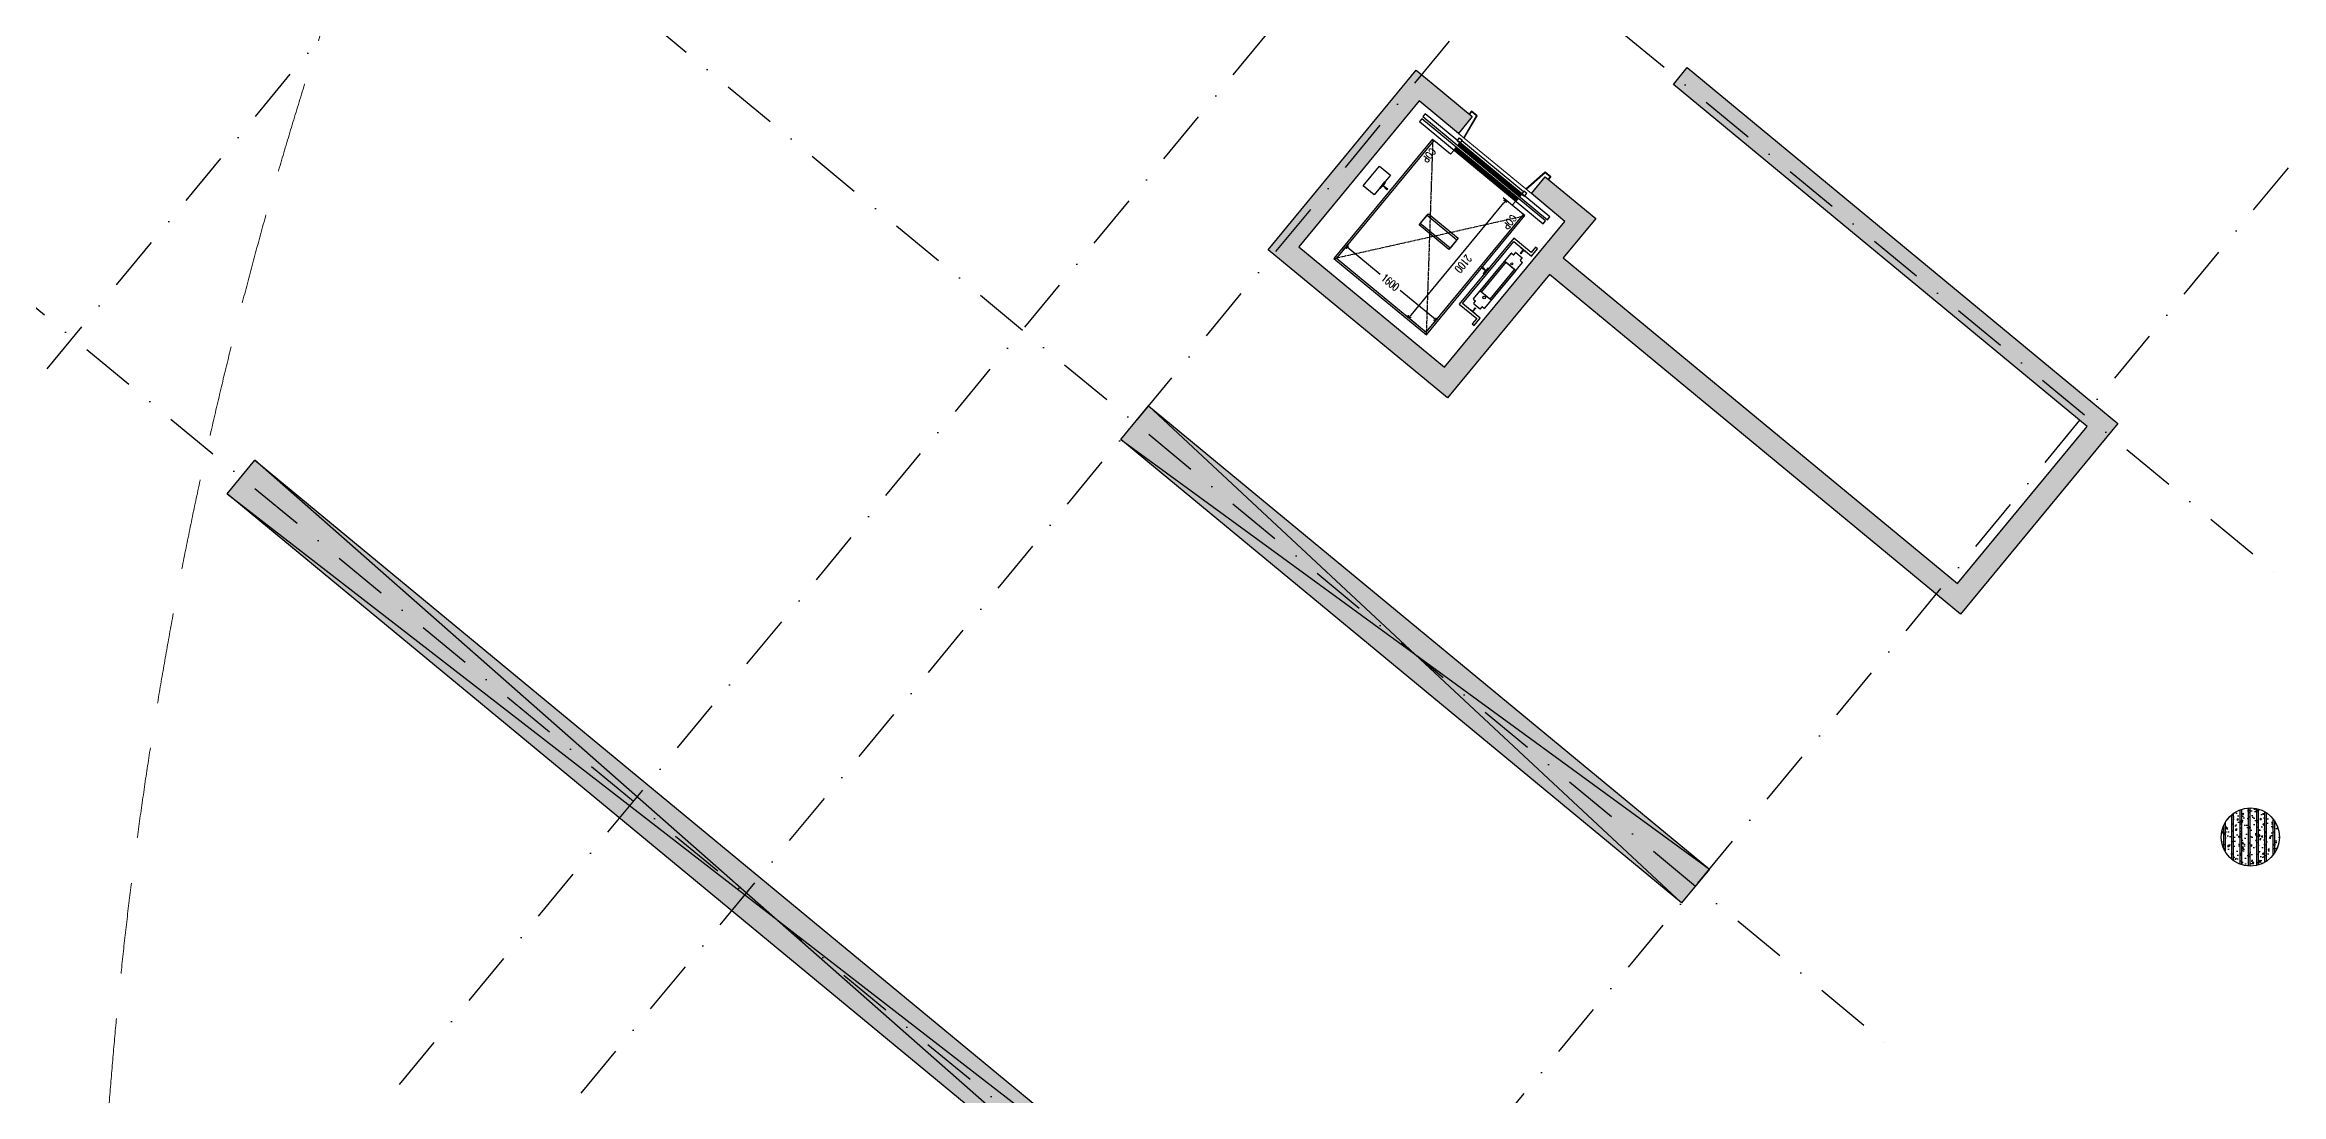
# Model space of a CAD drawing. Header units: millimetres. Extents: x -1283650 to 1283415, y -588847 to 435139.
# Drawn here: x -118919 to -88170, y 74595 to 89020 of the extents above; entities that cross this region are included whole.
import ezdxf
from ezdxf.enums import TextEntityAlignment as Align

# ---------------------------------------------------------------- set-up
doc = ezdxf.new("R2010")
doc.units = ezdxf.units.MM
doc.header["$MEASUREMENT"] = 0
for name, pattern in [('ACAD_ISO02W100', [15, 12, -3]), ('DASHDOT', [1, 0.5, -0.25, 0, -0.25]), ('HIDDEN', [0.375, 0.25, -0.125])]:
    doc.linetypes.add(name, pattern=pattern)
doc.layers.get('Defpoints').update_dxf_attribs({"color": 5})
for name, color, linetype in [('KC-Betong', 6, 'Continuous'), ('KT-Kich thuoc', 9, 'Continuous'), ('KT-Luoi truc South Tower', 8, 'DASHDOT'), ('KT-Noi that', 36, 'Continuous'), ('thang may block', 36, 'Continuous'), ('Xref.Asix of Basement$0$KT-Hatch', 251, 'Continuous'), ('Xref.Asix of Basement$0$KT-Net cot vach', 6, 'Continuous')]:
    doc.layers.add(name, color=color, linetype=linetype)
doc.layers.add('KT-Net manh', color=251, linetype='Continuous', lineweight=13)
doc.layers.add('KT-Vat lieu', color=250, linetype='Continuous', lineweight=9)
doc.styles.add('Arial Narrow', font='ARIALN.TTF')
doc.styles.add('ROMANS', font='ROMANS.SHX')
doc.styles.add('xref.N.Cot vach tang N2$0$DIM', font='vnsimli.shx', dxfattribs={"width": 0.7})
doc.dimstyles.new('CCU_1-300', dxfattribs={"dimscale": 300, "dimtxt": 2.5, "dimasz": 1, "dimexe": 1, "dimexo": 2, "dimgap": 0.5, "dimtad": 1, "dimdec": 0, "dimdsep": 46, "dimtxsty": 'Arial Narrow', "dimblk": 'ARCHTICK', "dimcen": -1, "dimdle": 1, "dimclrd": 256, "dimclre": 256, "dimclrt": 3, "dimadec": 0, "dimazin": 2, "dimtfac": 0.1, "dimtdec": 0, "dimtix": 1, "dimtmove": 2, "dimatfit": 1, "dimfxl": 1, "dimtvp": 0.833333, "dimtolj": 1, "dimtzin": 12, "dimarcsym": 0})
doc.dimstyles.new('xref.N.Cot vach tang N2$0$CCU 1-100 A1', dxfattribs={"dimscale": 100, "dimtxt": 2.2, "dimasz": 1, "dimexe": 1, "dimexo": 0, "dimgap": 1, "dimtad": 1, "dimdec": 0, "dimdsep": 46, "dimtxsty": 'xref.N.Cot vach tang N2$0$DIM', "dimblk1": 'xref.N.Cot vach tang N2$0$_ARCHTICK', "dimblk2": 'xref.N.Cot vach tang N2$0$_ARCHTICK', "dimsah": 1, "dimcen": 0, "dimdle": 1, "dimclrd": 256, "dimclre": 256, "dimclrt": 31, "dimadec": 0, "dimazin": 0, "dimtfac": 1, "dimtdec": 0, "dimtix": 1, "dimtmove": 2, "dimatfit": 3, "dimldrblk": 'xref.N.Cot vach tang N2$0$_ARCHTICK', "dimfxl": 8, "dimtolj": 1, "dimarcsym": 0})

# ---------------------------------------------------------------- blocks, each defined once
blk = doc.blocks.new('_ARCHTICK')
at = {"color": 0, "linetype": 'ByBlock', "const_width": 0.15}
blk.add_lwpolyline([(-0.5, -0.5), (0.5, 0.5)], dxfattribs=at)
blk = doc.blocks.new('*D324')
at = {"layer": 'Defpoints', "color": 0, "transparency": 16777216}
for p in [(-92236, 139530), (-88324, 136299), (-131114, 84484)]:
    blk.add_point(p, dxfattribs=at)
at = {"layer": 'KT-Kich thuoc', "lineweight": -2, "transparency": 16777216}
for p, q in [((-135217, 87484), (-92045, 139761)), ((-88786, 136681), (-92467, 139721)), ((-131577, 84866), (-135258, 87906))]:
    blk.add_line(p, q, dxfattribs=at)
at = {"layer": 'KT-Kich thuoc', "lineweight": -2, "transparency": 16777216, "xscale": 300, "yscale": 300, "zscale": 300}
for p, rotation in [((-92236, 139530), 50.44882697620309), ((-135026, 87715), 230.4488269762031)]:
    blk.add_blockref('_ARCHTICK', p, dxfattribs=dict(at, rotation=rotation))
at = {"layer": 'KT-Kich thuoc', "color": 3, "transparency": 16777216, "insert": (-112452, 116048), "char_height": 750, "attachment_point": 5, "rotation": 50.4488, "style": 'Arial Narrow'}
blk.add_mtext('\\A1;67200', dxfattribs=at)
blk = doc.blocks.new('*U178')
h = blk.add_hatch()
h.set_pattern_fill('VATLIEU04', color=250, scale=40, style=0, pattern_type=2)
h.set_pattern_definition([(50, (9050, 650), (286.904, -25.101), [30, -330]), (355, (9050, 650), (-55.5005, 300.877), [24, -264]), (100.4514, (9073.9, 647.9), (231.404, 275.776), [25.496, -280.457]), (46.184, (9050, 730), (426.896, -66.208), [45, -495]), (96.6356, (9085.57, 724.5), (373.865, 389.647), [38.244, -420.685]), (351.184, (9050, 730), (373.865, 389.647), [36, -396]), (21, (9090, 710), (238.763, -161.0476), [30, -330]), (326, (9090, 710), (97.326, 290.06), [24, -264]), (71.4514, (9109.9, 696.58), (336.089, 129.012), [25.496, -280.457]), (37.5, (9050, 650), (4.8639, 133.1575), [0, -260.8, 0, -268, 0, -265]), (7.5, (9050, 650), (105.2278, 157.7647), [0, -152.8, 0, -254.8, 0, -101]), (327.5, (8960.8, 650), (213.529, -9.022), [0, -100, 0, -312, 0, -414]), (317.5, (8920.8, 650), (233.2745, 40.042), [0, -130, 0, -207.2, 0, -294]), (45, (9050, 650), (-120.2082, 120.2082), []), (45, (9050, 699), (-120.2082, 120.2082), [])])
h.paths.add_polyline_path([(-475, -475), (9525, -475), (9525, 125), (-475, 125)])
at = {"color": 6, "ltscale": 0.25}
blk.add_lwpolyline([(-475, -475), (9525, -475), (9525, 125), (-475, 125)], close=True, dxfattribs=at)
at = {"layer": 'Defpoints', "linetype": 'ByBlock', "ltscale": 30}
for p, q in [((9525, -475), (-475, 125)), ((-475, -475), (9525, 125))]:
    blk.add_line(p, q, dxfattribs=at)
blk = doc.blocks.new('*U185')
h = blk.add_hatch()
h.set_pattern_fill('VATLIEU04', color=250, scale=40, style=0, pattern_type=2)
h.set_pattern_definition([(50, (18050, 650), (286.904, -25.101), [30, -330]), (355, (18050, 650), (-55.5005, 300.877), [24, -264]), (100.4514, (18073.9, 647.9), (231.4038, 275.776), [25.496, -280.457]), (46.1842, (18050, 730), (426.8964, -66.2076), [45, -495]), (96.6356, (18085.57, 724.5), (373.865, 389.647), [38.244, -420.685]), (351.1842, (18050, 730), (373.865, 389.647), [36, -396]), (21, (18090, 710), (238.7628, -161.0476), [30, -330]), (326, (18090, 710), (97.326, 290.06), [24, -264]), (71.4514, (18109.9, 696.58), (336.089, 129.012), [25.496, -280.457]), (37.5, (18050, 650), (4.86394, 133.15754), [0, -260.8, 0, -268, 0, -265]), (7.5, (18050, 650), (105.2278, 157.7647), [0, -152.8, 0, -254.8, 0, -101]), (327.5, (17960.8, 650), (213.529, -9.02195), [0, -100, 0, -312, 0, -414]), (317.5, (17920.8, 650), (233.2745, 40.042), [0, -130, 0, -207.2, 0, -294]), (45, (18050, 650), (-120.2082, 120.2082), []), (45, (18050, 699), (-120.2082, 120.2082), [])])
h.paths.add_polyline_path([(-475, -475), (18525, -475), (18525, 125), (-475, 125)])
at = {"color": 6, "ltscale": 0.25}
blk.add_lwpolyline([(-475, -475), (18525, -475), (18525, 125), (-475, 125)], close=True, dxfattribs=at)
at = {"layer": 'Defpoints', "linetype": 'ByBlock', "ltscale": 30}
for p, q in [((18525, -475), (-475, 125)), ((-475, -475), (18525, 125))]:
    blk.add_line(p, q, dxfattribs=at)
blk = doc.blocks.new('xref.N.Cot vach tang N2$0$_Open90')
at = {"color": 0, "linetype": 'ByBlock', "lineweight": -2}
for p, q in [((0, 0), (-1, 0)), ((-0.5, 0.5), (0, 0)), ((0, 0), (-0.5, -0.5))]:
    blk.add_line(p, q, dxfattribs=at)
blk = doc.blocks.new('*D19')
at = {"layer": 'Defpoints', "color": 0, "transparency": 16777216}
for p in [(-424, -515), (-353, -515), (-353, -2115)]:
    blk.add_point(p, dxfattribs=at)
at = {"layer": 'KT-Noi that', "color": 5, "transparency": 16777216}
for p, q in [((-353, -515), (-474, -515)), ((-424, -565), (-424, -1155)), ((-424, -2065), (-424, -1512)), ((-353, -2115), (-474, -2115))]:
    blk.add_line(p, q, dxfattribs=at)
at = {"layer": 'KT-Noi that', "color": 5, "transparency": 16777216, "xscale": 50, "yscale": 50, "zscale": 50}
for p, rotation in [((-424, -515), 90), ((-424, -2115), 270)]:
    blk.add_blockref('xref.N.Cot vach tang N2$0$_Open90', p, dxfattribs=dict(at, rotation=rotation))
at = {"layer": 'KT-Noi that', "color": 5, "transparency": 16777216, "insert": (-424, -1333), "char_height": 110, "attachment_point": 5, "rotation": 90, "style": 'xref.N.Cot vach tang N2$0$DIM'}
blk.add_mtext('\\A1;1600', dxfattribs=at)
blk = doc.blocks.new('xref.N.Cot vach tang N2$0$_ARCHTICK')
at = {"color": 0, "linetype": 'ByBlock', "const_width": 0.15}
blk.add_lwpolyline([(-0.5, -0.5), (0.5, 0.5)], dxfattribs=at)
blk = doc.blocks.new('*D20')
at = {"layer": 'Defpoints', "color": 0, "transparency": 16777216}
for p in [(-2310, -615), (-2310, -827), (-210, -615)]:
    blk.add_point(p, dxfattribs=at)
at = {"layer": 'KT-Noi that', "color": 5, "transparency": 16777216}
for p, q in [((-2310, -615), (-2310, -877)), ((-260, -827), (-2260, -827)), ((-210, -615), (-210, -877))]:
    blk.add_line(p, q, dxfattribs=at)
at = {"layer": 'KT-Noi that', "color": 5, "transparency": 16777216, "xscale": 50, "yscale": 50, "zscale": 50, "rotation": 180.0000000004168}
blk.add_blockref('xref.N.Cot vach tang N2$0$_Open90', (-2310, -827), dxfattribs=at)
at = {"layer": 'KT-Noi that', "color": 5, "transparency": 16777216, "xscale": 50, "yscale": 50, "zscale": 50}
blk.add_blockref('xref.N.Cot vach tang N2$0$_Open90', (-210, -827), dxfattribs=at)
at = {"layer": 'KT-Noi that', "color": 5, "transparency": 16777216, "insert": (-1260, -722), "char_height": 110, "attachment_point": 5, "style": 'xref.N.Cot vach tang N2$0$DIM'}
blk.add_mtext('\\A1;2100', dxfattribs=at)
blk = doc.blocks.new('TMCC')
at = {"layer": 'KT-Net manh'}
blk.add_line((-2600, -1915), (-2600, -615), dxfattribs=at)
at = {"layer": 'KT-Noi that', "linetype": 'Continuous', "ltscale": 2}
for p, q in [((-2515, -215), (-2515, -2440)), ((-2465, -215), (-2515, -215)), ((-2465, -2440), (-2465, -215)), ((-1938.3, -164.7), (-1932.3, -167.3)), ((-1938.3, -247.2), (-1938.3, -164.7)), ((-1932.3, -244.8), (-1938.3, -247.2)), ((-1932.3, -167.3), (-1930.1, -202.2)), ((-1930.1, -209.8), (-1932.3, -244.8)), ((-1930.1, -202.2), (-1905.4, -202.2)), ((-1905.4, -209.8), (-1930.1, -209.8)), ((-1905.4, -202.2), (-1895.4, -202)), ((-1895.4, -210.5), (-1905.4, -209.8)), ((-1895.4, -202), (-1870, -201.5)), ((-1870, -210.5), (-1895.4, -210.5)), ((-1870, -201.5), (-1870, -210.5)), ((-1839.3, -261.4), (-1839.3, -150.6)), ((-1798.8, -146), (-1834.7, -146)), ((-1798.8, -266), (-1834.7, -266)), ((-1794.2, -141.4), (-1794.2, -110.6)), ((-1794.2, -301.4), (-1794.2, -270.6)), ((-978.4, -106), (-1789.6, -106)), ((-978.4, -306), (-1789.6, -306)), ((-1652, -306), (-1652, -106)), ((-1652, -106), (-1118, -106)), ((-1652, -281), (-1652, -131)), ((-1652, -131), (-1118, -131)), ((-1118, -281), (-1652, -281)), ((-1118, -306), (-1652, -306)), ((-1118, -106), (-1118, -306)), ((-1118, -131), (-1118, -281)), ((-973.8, -141.4), (-973.8, -110.6)), ((-973.8, -301.4), (-973.8, -270.6)), ((-933.9, -146), (-969.2, -146)), ((-933.9, -266), (-969.2, -266)), ((-929.3, -261.4), (-929.3, -150.6)), ((-900, -210.5), (-900, -201.5)), ((-900, -201.5), (-874.6, -201.5)), ((-874.6, -210), (-900, -210.5)), ((-874.6, -201.5), (-864.6, -202.2)), ((-864.6, -209.8), (-874.6, -210)), ((-864.6, -202.2), (-840, -202.2)), ((-840, -209.8), (-864.6, -209.8)), ((-840, -202.2), (-837.8, -167.3)), ((-837.8, -244.8), (-840, -209.8)), ((-837.8, -167.3), (-831.8, -164.7)), ((-831.8, -247.2), (-837.8, -244.8)), ((-831.8, -164.7), (-831.8, -247.2)), ((-185, -490), (-2310, -490)), ((-2310, -490), (-2310, -515)), ((-210, -515), (-2310, -515)), ((-2310, -515), (-2310, -715)), ((-1439.5, -419), (-1442, -411)), ((-1442, -411), (-1328, -411)), ((-1390, -423), (-1439.5, -419)), ((-1393, -462), (-1390, -452)), ((-1393, -500), (-1393, -462)), ((-1377, -500), (-1393, -500)), ((-1390, -452), (-1390, -423)), ((-1330.5, -419), (-1380, -423)), ((-1380, -423), (-1380, -452)), ((-1380, -452), (-1377, -462)), ((-1377, -462), (-1377, -500)), ((-1328, -411), (-1330.5, -419)), ((-210, -2115), (-210, -515)), ((-185, -2140), (-185, -490)), ((-2510, -665), (-2560, -665)), ((-2560, -665), (-2560, -715)), ((-2560, -715), (-2510, -715)), ((-2555, -1815), (-2555, -715)), ((-2510, -715), (-2510, -665)), ((-2310, -715), (-2385, -715)), ((-1485, -1000), (-1285, -1000)), ((-1485, -1530), (-1485, -1000)), ((-1460, -1000), (-1310, -1000)), ((-1460, -1530), (-1460, -1000)), ((-1310, -1000), (-1310, -1530)), ((-1285, -1000), (-1285, -1530)), ((-1285, -1530), (-1485, -1530)), ((-1310, -1530), (-1460, -1530)), ((-2560, -1865), (-2560, -1815)), ((-2560, -1815), (-2510, -1815)), ((-2510, -1815), (-2510, -1865)), ((-2385, -1815), (-2310, -1815)), ((-2310, -1815), (-2310, -2115)), ((-2510, -1865), (-2560, -1865)), ((-2310, -2115), (-210, -2115)), ((-2310, -2115), (-2310, -2140)), ((-2310, -2140), (-185, -2140)), ((-2515, -2440), (-2465, -2440)), ((-1442, -2269), (-1439.5, -2261)), ((-1328, -2269), (-1442, -2269)), ((-1439.5, -2261), (-1390, -2257)), ((-1393, -2218), (-1393, -2180)), ((-1393, -2180), (-1377, -2180)), ((-1390, -2228), (-1393, -2218)), ((-1390, -2257), (-1390, -2228)), ((-1377, -2218), (-1380, -2228)), ((-1380, -2228), (-1380, -2257)), ((-1380, -2257), (-1330.5, -2261)), ((-1377, -2180), (-1377, -2218)), ((-1330.5, -2261), (-1328, -2269))]:
    blk.add_line(p, q, dxfattribs=at)
at = {"layer": 'KT-Noi that', "linetype": 'ACAD_ISO02W100', "ltscale": 2}
for p, q in [((-185, -490), (-2310, -2127.5)), ((-185, -2140), (-2310, -490))]:
    blk.add_line(p, q, dxfattribs=at)
at = {"layer": 'KT-Noi that', "linetype": 'Continuous', "ltscale": 2}
for points in [[(-2385, -2430), (-2385, -225), (-2435, -225), (-2435, -2430)], [(-1385, -411), (-796.8, -411), (-796.8, -100), (-701.8, -100), (-701.8, -65), (-831.8, -65), (-831.8, -381), (-1385, -381), (-1938.3, -381), (-1938.3, -65), (-2068.3, -65), (-2068.3, -100), (-1973.3, -100), (-1973.3, -411), (-1385, -411)], [(-2510, -715), (-2465, -715), (-2465, -1265), (-2510, -1265)], [(-2435, -715), (-2390, -715), (-2390, -1265), (-2435, -1265)], [(-2510, -1265), (-2465, -1265), (-2465, -1815), (-2510, -1815)], [(-2435, -1265), (-2390, -1265), (-2390, -1815), (-2435, -1815)], [(-1385, -2269), (-1210, -2269), (-1210, -2465), (-1385, -2465), (-1560, -2465), (-1560, -2269), (-1385, -2269)]]:
    blk.add_lwpolyline(points, close=True, dxfattribs=at)
for points in [[(-2495, -1265), (-2495, -715)], [(-2480, -1265), (-2480, -715)], [(-2420, -1265), (-2420, -715)], [(-2405, -1265), (-2405, -715)], [(-2495, -1815), (-2495, -1265)], [(-2480, -1815), (-2480, -1265)], [(-2420, -1815), (-2420, -1265)], [(-2405, -1815), (-2405, -1265)]]:
    blk.add_lwpolyline(points, dxfattribs=at)
for centre, radius in [((-1685, -206), 14.5), ((-1085, -206), 17.5)]:
    blk.add_circle(centre, radius, dxfattribs=at)
for centre, start, end in [((-1834.7, -150.6), 90, 180), ((-1834.7, -261.4), 180, 270), ((-1798.8, -141.4), 270, 0), ((-1798.8, -270.6), 0, 90), ((-1789.6, -110.6), 90, 180), ((-1789.6, -301.4), 180, 270), ((-978.4, -110.6), 0, 90), ((-978.4, -301.4), 270, 0), ((-969.2, -141.4), 180, 270), ((-969.2, -270.6), 90, 180), ((-933.9, -150.6), 0, 90), ((-933.9, -261.4), 270, 0)]:
    blk.add_arc(centre, 4.61, start, end, dxfattribs=at)
at = {"layer": 'KT-Noi that', "linetype": 'Continuous', "ltscale": 2, "style": 'ROMANS', "width": 0.75}
for p in [(-2110, -595), (-2110, -2035)]:
    blk.add_text('COP', height=100, dxfattribs=at).set_placement(p, align=Align.MIDDLE)
at = {"layer": 'KT-Noi that', "color": 5}
dim = blk.add_linear_dim(base=(-424.2, -515), p1=(-353.1, -2115), p2=(-353.1, -515), angle=270, dimstyle='xref.N.Cot vach tang N2$0$CCU 1-100 A1', override={"dimscale": 50, "dimblk1": 'xref.N.Cot vach tang N2$0$_Open90', "dimblk2": 'xref.N.Cot vach tang N2$0$_Open90', "dimclrd": 5, "dimclre": 5, "dimclrt": 5, "dimlwd": 65535, "dimlwe": 65535}, dxfattribs=at)
dim.commit()
dim.dimension.update_dxf_attribs({"geometry": '*D19', "text_midpoint": (-424.2, -1333.3), "dimtype": 128})
dim = blk.add_linear_dim(base=(-2310, -826.7), p1=(-210, -615), p2=(-2310, -615), angle=180, dimstyle='xref.N.Cot vach tang N2$0$CCU 1-100 A1', override={"dimscale": 50, "dimblk1": 'xref.N.Cot vach tang N2$0$_Open90', "dimblk2": 'xref.N.Cot vach tang N2$0$_Open90', "dimclrd": 5, "dimclre": 5, "dimclrt": 5, "dimlwd": 65535, "dimlwe": 65535}, dxfattribs=at)
dim.commit()
dim.dimension.update_dxf_attribs({"geometry": '*D20', "text_midpoint": (-1260, -721.7)})

msp = doc.modelspace()

# ---------------------------------------------------------------- hatches: boundary and pattern name
at = {"layer": 'KT-Vat lieu'}
h = msp.add_hatch(dxfattribs=at)
h.set_pattern_fill('BTCT', color=256, scale=40, angle=45)
h.set_pattern_definition([(95, (0, 0), (220.6208, 185.12283), [30, -330]), (40, (0, 0), (-251.99687, 173.50726), [24, -264]), (145.4514, (18.39, 15.43), (-31.3758, 358.6301), [25.4961, -280.45684]), (91.1842, (-56.57, 56.57), (348.6772, 255.0455), [45, -495]), (141.6356, (-27.5, 77.82), (-11.1596, 539.8847), [38.2441, -420.6852]), (36.1842, (-56.57, 56.57), (-11.16, 539.8847), [36, -396]), (66, (-14.14, 70.7), (282.70863, 54.953), [30, -330]), (11, (-14.14, 70.7), (-136.28344, 273.9234), [24, -264]), (116.4514, (9.42, 75.3), (146.42545, 328.87625), [25.4961, -280.45684]), (82.5, (0, 0), (-90.717274, 97.59593), [0, -260.8, 0, -268, 0, -265]), (52.5, (0, 0), (-37.14918, 185.96378), [0, -152.8, 0, -254.8, 0, -101]), (12.5, (-63.07, -63.07), (157.36727, 144.608305), [0, -100, 0, -312, 0, -414]), (2.5, (-91.36, -91.36), (136.636, 193.26392), [0, -130, 0, -207.2, 0, -294]), (90, (0, 0), (-150, 0), []), (90, (50, 50), (-150, 0), [])])
h.paths.add_polyline_path([(-100022.5, 88247.6), (-101678.1, 86242.9), (-99673.4, 84587.3), (-98017.8, 86592), (-98480.4, 86974.1), (-98289.4, 87205.4), (-97595.4, 86632.3), (-98041.2, 86092.6), (-92620.6, 81616.1), (-90837.7, 83775), (-96528.1, 88474.4), (-96337.1, 88705.7), (-90415.3, 83815.3), (-92580.4, 81193.7), (-98232.2, 85861.2), (-99633.1, 84164.9), (-102100.5, 86202.6), (-100062.8, 88670), (-99831.5, 88478.9), (-99831.5, 88478.9), (-99291.8, 88033.2), (-99482.8, 87801.9)])
at = {"layer": 'Xref.Asix of Basement$0$KT-Hatch', "ltscale": 0.5}
h = msp.add_hatch(dxfattribs=at)
h.set_pattern_fill('VATLIEU04', color=256, scale=26.666667, angle=45, pattern_type=2)
h.set_pattern_definition([(95, (-103331.5, 67938.6), (147.0805, 123.4152), [20, -220]), (40, (-103331.5, 67938.6), (-167.998, 115.6715), [16, -176]), (145.4514, (-103319.25, 67948.89), (-20.9172, 239.0867), [16.9974, -186.9712]), (91.1842, (-103369.22, 67976.32), (232.4515, 170.0303), [30, -330]), (141.6356, (-103349.85, 67990.49), (-7.4397, 359.923), [25.496, -280.457]), (36.1842, (-103369.22, 67976.32), (-7.44, 359.923), [24, -264]), (66, (-103340.93, 67985.74), (188.4724, 36.6353), [20, -220]), (11, (-103340.93, 67985.74), (-90.8556, 182.6156), [16, -176]), (116.4514, (-103325.23, 67988.8), (97.617, 219.2508), [16.9974, -186.9712]), (82.5, (-103331.504, 67938.604), (-60.47818, 65.06395), [0, -173.86667, 0, -178.66667, 0, -176.66667]), (52.5, (-103331.5, 67938.6), (-24.7661, 123.97585), [0, -101.86667, 0, -169.86667, 0, -67.33333]), (12.5, (-103373.554, 67896.555), (104.9115, 96.40554), [0, -66.6667, 0, -208, 0, -276]), (2.5, (-103392.41, 67877.7), (91.0907, 128.8426), [0, -86.6667, 0, -138.1333, 0, -196]), (90, (-103331.5, 67938.6), (-113.3333, 0), []), (90, (-103354.6, 67961.7), (-113.3333, 0), [])])
edge = h.paths.add_edge_path()
edge.add_arc((-88594.2, 78130.1), 400, 0, 360)

# ---------------------------------------------------------------- linework, layer by layer
at = {"layer": 'Defpoints', "linetype": 'DASHDOT', "lineweight": 13, "ltscale": 5000, "flags": 128}
msp.add_lwpolyline([(-23262.1, 145155.1), (-28788.2, 166262.1), (-37194.3, 169174.5), (-48697.6, 160471.6), (-72163.1, 142601.4), (-95795.1, 125550.6, 0.6850113), (-62584.9, 906), (-41797.9, -1312.3), (-148.4, -32.6), (6169, 8035), (-23262.1, 145155.1)], format="xyb", close=True, dxfattribs=at)
at = {"layer": 'Defpoints', "linetype": 'HIDDEN', "lineweight": 13, "ltscale": 5000, "flags": 128}
msp.add_lwpolyline([(-29100.4, 143765), (-33780.8, 161642), (-36130.2, 162455.9), (-45070, 155692.4), (-68589.5, 137781), (-92272.1, 120693.8, 0.684877), (-61939.3, 6871.2), (-41570.7, 4697.5), (-3140.5, 5878.3), (-286.9, 9522.4)], format="xyb", close=True, dxfattribs=at)
at = {"layer": 'KC-Betong'}
msp.add_line((-96528.1, 88474.4), (-96337.1, 88705.7), dxfattribs=at)
at = {"layer": 'KC-Betong', "ltscale": 0.5}
for points in [[(-96337.1, 88705.7), (-90415.3, 83815.3), (-92580.4, 81193.7), (-98232.2, 85861.2), (-99633.1, 84164.9), (-102100.5, 86202.6), (-100062.8, 88670), (-99831.5, 88478.9), (-99831.5, 88478.9), (-99291.8, 88033.2), (-99482.8, 87801.9), (-100022.5, 88247.6)], [(-100022.5, 88247.6), (-101678.1, 86242.9), (-99673.4, 84587.3), (-98017.8, 86592), (-98480.4, 86974.1), (-98289.4, 87205.4), (-97595.4, 86632.3), (-98041.2, 86092.6), (-92620.6, 81616.1), (-90837.7, 83775), (-96528.1, 88474.4)]]:
    msp.add_lwpolyline(points, dxfattribs=at)
at = {"layer": 'KT-Luoi truc South Tower', "ltscale": 1500}
for p, q in [((-139900.7, 59118.7), (-78164.4, 133874.7)), ((-132190.1, 52751.1), (-82540.3, 112871.6)), ((-130648, 51477.5), (-80998.2, 111598.1)), ((-119211.1, 107336.6), (-88246.5, 81764.8)), ((-122937.5, 45109.8), (-73287.7, 105230.4)), ((-124560, 100859.7), (-93595.3, 75288)), ((-129908.8, 94382.8), (-98944.2, 68811.1))]:
    msp.add_line(p, q, dxfattribs=at)
at = {"layer": 'thang may block'}
for points in [[(-99409.7, 87741.5), (-99233.1, 88043.1), (-99303.2, 88101), (-99331.9, 88066.3)], [(-99405.7, 87738.2), (-99226.9, 88044.5), (-99303.9, 88108.1), (-99335.7, 88069.5)], [(-98557.5, 87037.7), (-98290.5, 87271.2), (-98213.6, 87207.6), (-98245.4, 87169.1)], [(-98553.5, 87034.5), (-98290.7, 87264.9), (-98220.6, 87207), (-98249.3, 87172.3)]]:
    msp.add_lwpolyline(points, dxfattribs=at)
at = {"layer": 'Xref.Asix of Basement$0$KT-Net cot vach', "ltscale": 0.5}
msp.add_circle((-88594.2, 78130.1), 400, dxfattribs=at)

# ---------------------------------------------------------------- block references
at = {"layer": 'thang may block', "rotation": 230.4488267371674}
msp.add_blockref('TMCC', (-99661.8, 84577.7), dxfattribs=at)
at = {"layer": 'Xref.Asix of Basement$0$KT-Net cot vach', "linetype": 'ByBlock', "xscale": -1, "rotation": 320.4488276923478}
for name, p in [('*U178', (-96477.9, 77895.5)), ('*U185', (-101826.8, 71418.6))]:
    msp.add_blockref(name, p, dxfattribs=at)

# ---------------------------------------------------------------- dimensions: what is measured, and where the dimension line sits
at = {"layer": 'KT-Kich thuoc'}
dim = msp.add_linear_dim(base=(-92235.6, 139529.9), p1=(-131114.3, 84484.2), p2=(-88323.6, 136299.2), angle=50.44883, dimstyle='CCU_1-300', dxfattribs=at)
dim.commit()
dim.dimension.update_dxf_attribs({"geometry": '*D324', "text_midpoint": (-112452.2, 116047.5), "dimtype": 161})

doc.saveas('drawing.dxf')
